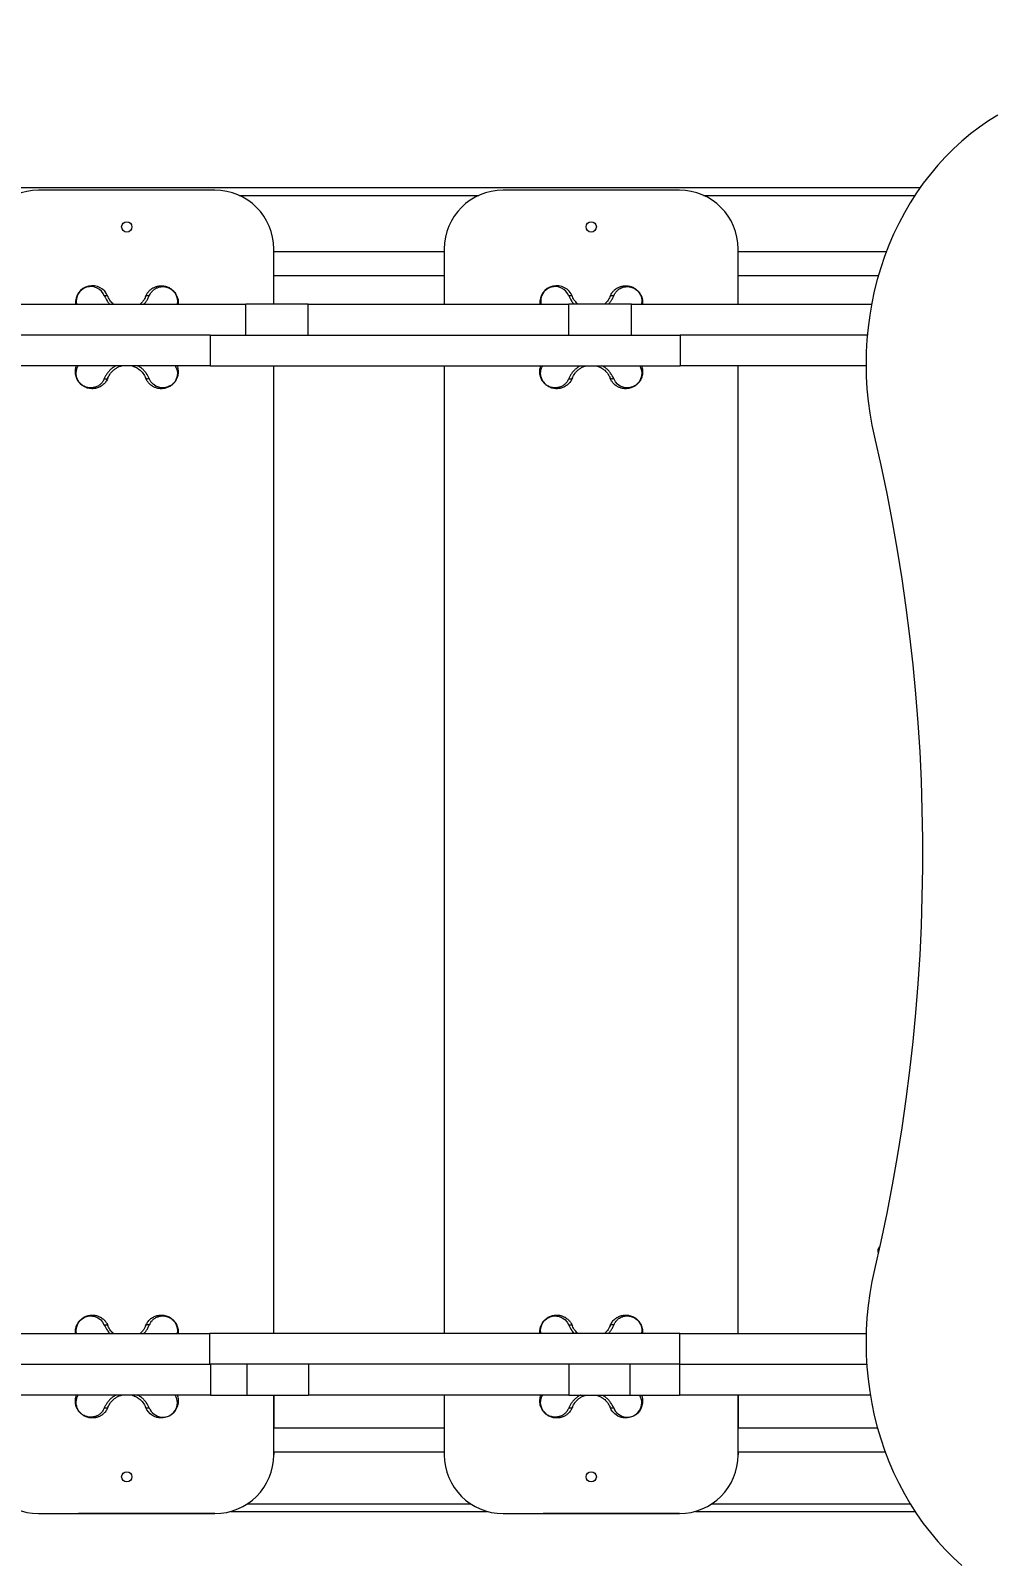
# Model space of a CAD drawing. Header units: millimetres. Extents: x -5136 to 7768, y -7241 to 6389.
# Drawn here: x 1757 to 2413, y 130 to 1172 of the extents above; entities that cross this region are included whole.
import ezdxf

# ---------------------------------------------------------------- set-up
doc = ezdxf.new("R2010")
doc.units = ezdxf.units.MM
for name, color, linetype in [('DiKom', 7, 'Continuous'), ('DIKOM_ОБЪЕКТ', 7, 'Continuous'), ('DIKOM_РАЗМЕР_ЗОНА', 7, 'Continuous'), ('DIKOM_РАЗМЕР_ОБЪЕКТА', 7, 'Continuous')]:
    doc.layers.add(name, color=color, linetype=linetype)
doc.styles.add('style1', font='arial.ttf', dxfattribs={"width": 0.8})
doc.dimstyles.new('1-50', dxfattribs={"dimtxt": 300, "dimasz": 200, "dimexe": 100, "dimexo": 0, "dimgap": 100, "dimtad": 1, "dimtxsty": 'style1', "dimcen": 200, "dimclrd": 7, "dimclre": 7, "dimclrt": 7, "dimadec": 1, "dimazin": 2, "dimtfac": 1, "dimtmove": 0, "dimatfit": 2, "dimfxl": 0, "dimlwd": 25, "dimlwe": 18, "dimarcsym": 0})

# ---------------------------------------------------------------- blocks, each defined once
blk = doc.blocks.new('*D10')
at = {"layer": 'Defpoints', "color": 0, "transparency": 16777216}
for p in [(-81.5, 4889.5), (2866.8, -3136.1), (6000.7, -3136.1)]:
    blk.add_point(p, dxfattribs=at)
at = {"layer": 'DiKom', "color": 7, "lineweight": 18, "transparency": 16777216}
for p, q in [((-81.5, 4889.5), (6100.7, 4889.5)), ((2866.8, -3136.1), (6100.7, -3136.1))]:
    blk.add_line(p, q, dxfattribs=at)
at = {"layer": 'DiKom', "color": 7, "lineweight": 25, "transparency": 16777216}
blk.add_line((6000.7, 4689.5), (6000.7, -2936.1), dxfattribs=at)
at = {"layer": 'DiKom', "color": 7, "transparency": 16777216}
for points in [[(5967.4, 4689.5), (6034.1, 4689.5), (6000.7, 4889.5)], [(5967.4, -2936.1), (6034.1, -2936.1), (6000.7, -3136.1)]]:
    blk.add_solid(points, dxfattribs=at)
at = {"layer": 'DiKom', "color": 7, "transparency": 16777216, "insert": (5747.6, 1729.6), "char_height": 300, "attachment_point": 5, "rotation": 90, "style": 'style1'}
blk.add_mtext('8000', dxfattribs=at)
blk = doc.blocks.new('*D11')
at = {"layer": 'Defpoints', "color": 0, "transparency": 16777216}
for p in [(-3635.9, 3225.1), (4714.3, -2234.9), (4714.3, -5855.6)]:
    blk.add_point(p, dxfattribs=at)
at = {"layer": 'DIKOM_РАЗМЕР_ОБЪЕКТА', "color": 7, "lineweight": 18, "transparency": 16777216}
for p, q in [((-3635.9, 3225.1), (-3635.9, -5955.6)), ((4714.3, -2234.9), (4714.3, -5955.6))]:
    blk.add_line(p, q, dxfattribs=at)
at = {"layer": 'DIKOM_РАЗМЕР_ОБЪЕКТА', "color": 7, "lineweight": 25, "transparency": 16777216}
blk.add_line((-3435.9, -5855.6), (4514.3, -5855.6), dxfattribs=at)
at = {"layer": 'DIKOM_РАЗМЕР_ОБЪЕКТА', "color": 7, "transparency": 16777216}
for points in [[(-3435.9, -5822.2), (-3435.9, -5888.9), (-3635.9, -5855.6)], [(4514.3, -5822.2), (4514.3, -5888.9), (4714.3, -5855.6)]]:
    blk.add_solid(points, dxfattribs=at)
at = {"layer": 'DIKOM_РАЗМЕР_ОБЪЕКТА', "color": 7, "transparency": 16777216, "insert": (351, -5602.3), "char_height": 300, "attachment_point": 5, "style": 'style1'}
blk.add_mtext('8350', dxfattribs=at)
blk = doc.blocks.new('*D12')
at = {"layer": 'Defpoints', "color": 0, "transparency": 16777216}
for p in [(-65.5, 6388.8), (-123.5, -5013.5), (7668.1, -5013.5)]:
    blk.add_point(p, dxfattribs=at)
at = {"layer": 'DIKOM_РАЗМЕР_ЗОНА', "color": 7, "lineweight": 18, "transparency": 16777216}
for p, q in [((-65.5, 6388.8), (7768.1, 6388.8)), ((-123.5, -5013.5), (7768.1, -5013.5))]:
    blk.add_line(p, q, dxfattribs=at)
at = {"layer": 'DIKOM_РАЗМЕР_ЗОНА', "color": 7, "lineweight": 25, "transparency": 16777216}
blk.add_line((7668.1, 6188.8), (7668.1, -4813.5), dxfattribs=at)
at = {"layer": 'DIKOM_РАЗМЕР_ЗОНА', "color": 7, "transparency": 16777216}
for points in [[(7634.7, 6188.8), (7701.4, 6188.8), (7668.1, 6388.8)], [(7634.7, -4813.5), (7701.4, -4813.5), (7668.1, -5013.5)]]:
    blk.add_solid(points, dxfattribs=at)
at = {"layer": 'DIKOM_РАЗМЕР_ЗОНА', "color": 7, "transparency": 16777216, "insert": (7414.9, 1332.3), "char_height": 300, "attachment_point": 5, "rotation": 90, "style": 'style1'}
blk.add_mtext('11400', dxfattribs=at)
blk = doc.blocks.new('*D13')
at = {"layer": 'Defpoints', "color": 0, "transparency": 16777216}
for p in [(-5135.9, 3339.1), (6199.1, -1534.9), (6199.1, -7141)]:
    blk.add_point(p, dxfattribs=at)
at = {"layer": 'DIKOM_РАЗМЕР_ОБЪЕКТА', "color": 7, "lineweight": 18, "transparency": 16777216}
for p, q in [((-5135.9, 3339.1), (-5135.9, -7241)), ((6199.1, -1534.9), (6199.1, -7241))]:
    blk.add_line(p, q, dxfattribs=at)
at = {"layer": 'DIKOM_РАЗМЕР_ОБЪЕКТА', "color": 7, "lineweight": 25, "transparency": 16777216}
blk.add_line((-4935.9, -7141), (5999.1, -7141), dxfattribs=at)
at = {"layer": 'DIKOM_РАЗМЕР_ОБЪЕКТА', "color": 7, "transparency": 16777216}
for points in [[(-4935.9, -7107.7), (-4935.9, -7174.3), (-5135.9, -7141)], [(5999.1, -7107.7), (5999.1, -7174.3), (6199.1, -7141)]]:
    blk.add_solid(points, dxfattribs=at)
at = {"layer": 'DIKOM_РАЗМЕР_ОБЪЕКТА', "color": 7, "transparency": 16777216, "insert": (1341, -6887.7), "char_height": 300, "attachment_point": 5, "style": 'style1'}
blk.add_mtext('11350', dxfattribs=at)

msp = doc.modelspace()

# ---------------------------------------------------------------- linework, layer by layer
at = {"layer": 'DIKOM_ОБЪЕКТ', "color": 7, "linetype": 'Continuous', "lineweight": 15}
for p, q in [((2362.011, 1065.1), (1033.336, 1065.1)), ((1882.314, 1063.6), (1762.314, 1063.6)), ((2198.314, 1063.6), (2078.314, 1063.6)), ((1898.677, 1060.1), (2061.951, 1060.1)), ((2214.677, 1060.1), (2358.619, 1060.1)), ((1922.314, 986.1), (1922.314, 1023.6)), ((2038.314, 1021.602), (1922.314, 1021.602)), ((2038.314, 1023.6), (2038.314, 986.1)), ((2238.314, 986.1), (2238.314, 1023.6)), ((2339.081, 1021.602), (2238.314, 1021.602)), ((1922.314, 1005.602), (2038.314, 1005.602)), ((2238.314, 1005.602), (2333.751, 1005.602)), ((1743.568, 986.1), (1903.312, 986.1)), ((1857.314, 987.1), (1857.165, 986.1)), ((1903.312, 965.1), (1903.312, 986.1)), ((1945.771, 986.1), (1903.312, 986.1)), ((1945.771, 965.1), (1945.771, 986.1)), ((1945.771, 986.1), (2123.132, 986.1)), ((2123.132, 965.1), (2123.132, 986.1)), ((2165.761, 986.1), (2123.132, 986.1)), ((2165.761, 965.1), (2165.761, 986.1)), ((2165.761, 986.1), (2329.097, 986.1)), ((2173.314, 987.1), (2173.165, 986.1)), ((1878.954, 965.1), (1743.17, 965.1)), ((1878.954, 965.1), (1878.954, 944.1)), ((1878.954, 965.1), (2198.732, 965.1)), ((2198.732, 965.1), (2198.732, 944.1)), ((2326.169, 965.1), (2198.732, 965.1)), ((1878.954, 944.1), (1743.17, 944.1)), ((1878.954, 944.1), (2198.732, 944.1)), ((1922.314, 286.1), (1922.314, 944.1)), ((2038.314, 944.1), (2038.314, 286.1)), ((2325.291, 944.1), (2198.732, 944.1)), ((2238.314, 286.1), (2238.314, 944.1)), ((1743.17, 286.1), (1878.886, 286.1)), ((1787.464, 286.1), (1787.316, 287.1)), ((1878.886, 265.1), (1878.886, 286.1)), ((2198.665, 286.1), (1878.886, 286.1)), ((2103.464, 286.1), (2103.316, 287.1)), ((2198.665, 265.1), (2198.665, 286.1)), ((2198.665, 286.1), (2325.378, 286.1)), ((1743.17, 265.1), (1878.886, 265.1)), ((2198.665, 265.1), (1878.886, 265.1)), ((1879.353, 265.1), (1879.353, 244.1)), ((1904.045, 265.1), (1904.045, 244.1)), ((1945.85, 265.1), (1945.85, 244.1)), ((2122.98, 265.1), (2122.98, 244.1)), ((2164.705, 265.1), (2164.705, 244.1)), ((2198.334, 265.1), (2198.334, 244.1)), ((2198.665, 265.1), (2325.78, 265.1)), ((1879.353, 244.1), (1743.568, 244.1)), ((1879.353, 244.1), (1904.045, 244.1)), ((1904.045, 244.1), (1945.85, 244.1)), ((1922.314, 203.6), (1922.314, 244.1)), ((1922.316, 244.1), (1922.315, 221.597)), ((2122.98, 244.1), (1945.85, 244.1)), ((2038.314, 244.1), (2038.314, 203.6)), ((2122.98, 244.1), (2164.705, 244.1)), ((2164.705, 244.1), (2198.334, 244.1)), ((2328.216, 244.1), (2198.334, 244.1)), ((2238.314, 203.6), (2238.314, 244.1)), ((2238.316, 244.1), (2238.315, 221.597)), ((1922.314, 221.597), (1922.315, 221.597)), ((2038.314, 221.602), (1922.315, 221.602)), ((2238.314, 221.597), (2238.315, 221.597)), ((2333.193, 221.602), (2238.315, 221.602)), ((1922.314, 205.602), (2038.314, 205.602)), ((1922.314, 205.597), (1922.315, 205.597)), ((1922.315, 205.602), (1922.315, 205.597)), ((1922.315, 205.597), (1922.315, 203.597)), ((2238.314, 205.602), (2338.349, 205.602)), ((2238.314, 205.597), (2238.315, 205.597)), ((2238.315, 205.602), (2238.315, 205.597)), ((2238.315, 205.597), (2238.315, 203.597)), ((2056.456, 170.1), (1904.176, 170.1)), ((2355.477, 170.1), (2220.176, 170.1)), ((1762.314, 163.6), (1882.314, 163.6)), ((1882.314, 163.598), (1789.557, 163.6)), ((1893.174, 165.1), (2067.463, 165.1)), ((2078.314, 163.6), (2198.314, 163.6)), ((2198.314, 163.598), (2105.557, 163.6)), ((2209.174, 165.1), (2358.646, 165.1))]:
    msp.add_line(p, q, dxfattribs=at)
at = {"layer": 'DIKOM_ОБЪЕКТ', "color": 7, "linetype": 'Continuous', "lineweight": 15, "flags": 128}
for points in [[(2415.046, 1114.693), (2408.671, 1110.731), (2402.453, 1106.448), (2396.405, 1101.854), (2390.537, 1096.957), (2384.861, 1091.767), (2379.389, 1086.293), (2374.13, 1080.547), (2369.095, 1074.539), (2364.295, 1068.281), (2359.737, 1061.786), (2355.431, 1055.065), (2351.385, 1048.132), (2347.607, 1041), (2344.105, 1033.684), (2340.885, 1026.196), (2337.953, 1018.552), (2335.315, 1010.767), (2332.977, 1002.855), (2330.942, 994.832), (2329.214, 986.713), (2327.798, 978.515), (2326.695, 970.252), (2325.908, 961.942), (2325.439, 953.6), (2325.287, 945.241), (2325.455, 936.884), (2325.94, 928.542), (2326.743, 920.234), (2327.862, 911.974), (2329.294, 903.779), (2331.037, 895.665)], [(1807.02, 991.748), (1807.405, 991.893), (1807.801, 991.983), (1808.191, 992.013), (1808.558, 991.983), (1808.887, 991.893), (1809.163, 991.747), (1809.375, 991.552), (1809.513, 991.316)], [(1835.114, 991.316), (1835.253, 991.552), (1835.465, 991.747), (1835.741, 991.893), (1836.069, 991.983), (1836.436, 992.013), (1836.826, 991.983), (1837.222, 991.893), (1837.608, 991.748)], [(2123.02, 991.748), (2123.405, 991.893), (2123.801, 991.983), (2124.191, 992.013), (2124.558, 991.983), (2124.887, 991.893), (2125.163, 991.747), (2125.375, 991.552), (2125.513, 991.316)], [(2151.114, 991.316), (2151.253, 991.552), (2151.465, 991.747), (2151.741, 991.893), (2152.069, 991.983), (2152.436, 992.013), (2152.826, 991.983), (2153.222, 991.893), (2153.608, 991.748)], [(1855.335, 944.1), (1855.553, 943.786), (1856.373, 941.752), (1856.727, 939.566), (1856.557, 937.198), (1855.696, 934.66), (1854.903, 933.34), (1853.829, 932.07), (1852.639, 931.057), (1851.238, 930.21), (1850.45, 929.861), (1849.603, 929.572), (1848.695, 929.353), (1847.151, 929.181), (1845.603, 929.251), (1844.134, 929.549), (1842.115, 930.368), (1840.296, 931.633), (1838.763, 933.327), (1837.608, 935.453), (1837.608, 935.453)], [(2171.335, 944.1), (2171.553, 943.786), (2172.373, 941.752), (2172.727, 939.566), (2172.557, 937.198), (2171.696, 934.66), (2170.903, 933.34), (2169.829, 932.07), (2168.639, 931.057), (2167.238, 930.21), (2166.45, 929.861), (2165.603, 929.572), (2164.695, 929.353), (2163.151, 929.181), (2161.603, 929.251), (2160.134, 929.549), (2158.115, 930.368), (2156.296, 931.633), (2154.763, 933.327), (2153.608, 935.453), (2153.608, 935.453)], [(1807.02, 935.453), (1807.405, 935.308), (1807.801, 935.218), (1808.191, 935.188), (1808.558, 935.218), (1808.887, 935.308), (1809.163, 935.454), (1809.375, 935.649), (1809.513, 935.885)], [(1837.608, 935.453), (1837.222, 935.308), (1836.826, 935.218), (1836.436, 935.188), (1836.069, 935.218), (1835.741, 935.308), (1835.465, 935.454), (1835.253, 935.649), (1835.114, 935.885)], [(2123.02, 935.453), (2123.405, 935.308), (2123.801, 935.218), (2124.191, 935.188), (2124.558, 935.218), (2124.887, 935.308), (2125.163, 935.454), (2125.375, 935.649), (2125.513, 935.885)], [(2153.608, 935.453), (2153.222, 935.308), (2152.826, 935.218), (2152.436, 935.188), (2152.069, 935.218), (2151.741, 935.308), (2151.465, 935.454), (2151.253, 935.649), (2151.114, 935.885)], [(2331.037, 895.665), (2335.367, 876.558), (2339.395, 857.363), (2343.118, 838.086), (2346.535, 818.733), (2349.645, 799.312), (2352.447, 779.828), (2354.941, 760.289), (2357.124, 740.699), (2358.997, 721.068), (2360.558, 701.399), (2361.808, 681.702), (2362.746, 661.981), (2363.371, 642.243), (2363.684, 622.496), (2363.684, 602.745), (2363.371, 582.998), (2362.746, 563.261), (2361.808, 543.54), (2360.558, 523.842), (2358.997, 504.174), (2357.124, 484.542), (2354.941, 464.953), (2352.447, 445.413), (2349.645, 425.929), (2346.535, 406.508), (2343.118, 387.155), (2339.395, 367.878), (2335.367, 348.683), (2331.037, 329.576)], [(2331.037, 329.576), (2329.294, 321.462), (2327.862, 313.267), (2326.743, 305.007), (2325.94, 296.699), (2325.455, 288.358), (2325.287, 280), (2325.439, 271.642), (2325.908, 263.299), (2326.695, 254.989), (2327.798, 246.726), (2329.214, 238.528), (2330.942, 230.409), (2332.977, 222.386), (2335.315, 214.474), (2337.953, 206.689), (2340.885, 199.045), (2344.105, 191.558), (2347.607, 184.241), (2351.385, 177.109), (2355.431, 170.176), (2359.737, 163.455), (2364.295, 156.96), (2369.095, 150.702), (2374.13, 144.694), (2379.389, 138.948), (2384.861, 133.474), (2390.537, 128.284)], [(1788.151, 286.1), (1787.903, 287.635), (1788.072, 290.002), (1788.934, 292.541), (1789.727, 293.861), (1790.801, 295.13), (1791.991, 296.143), (1793.392, 296.991), (1794.18, 297.34), (1795.027, 297.629), (1795.935, 297.848), (1797.479, 298.02), (1799.027, 297.949), (1800.496, 297.652), (1802.515, 296.833), (1804.334, 295.568), (1805.867, 293.873), (1807.022, 291.748), (1807.022, 291.748)], [(1807.022, 291.748), (1807.407, 291.893), (1807.804, 291.983), (1808.193, 292.013), (1808.56, 291.983), (1808.889, 291.893), (1809.165, 291.747), (1809.377, 291.552), (1809.516, 291.316)], [(1837.61, 291.748), (1837.225, 291.893), (1836.828, 291.983), (1836.439, 292.013), (1836.072, 291.983), (1835.743, 291.893), (1835.467, 291.747), (1835.255, 291.552), (1835.116, 291.316)], [(2104.151, 286.1), (2103.903, 287.635), (2104.072, 290.002), (2104.934, 292.541), (2105.727, 293.861), (2106.801, 295.13), (2107.991, 296.143), (2109.392, 296.991), (2110.18, 297.34), (2111.027, 297.629), (2111.935, 297.848), (2113.479, 298.02), (2115.027, 297.949), (2116.496, 297.652), (2118.515, 296.833), (2120.334, 295.568), (2121.867, 293.873), (2123.022, 291.748), (2123.022, 291.748)], [(2123.022, 291.748), (2123.407, 291.893), (2123.804, 291.983), (2124.193, 292.013), (2124.56, 291.983), (2124.889, 291.893), (2125.165, 291.747), (2125.377, 291.552), (2125.516, 291.316)], [(2153.61, 291.748), (2153.225, 291.893), (2152.828, 291.983), (2152.439, 292.013), (2152.072, 291.983), (2151.743, 291.893), (2151.467, 291.747), (2151.255, 291.552), (2151.116, 291.316)], [(1856.588, 244.1), (1856.93, 243.056), (1857.21, 241.659), (1857.31, 240.466), (1857.263, 238.994), (1857.059, 237.685), (1856.615, 236.147), (1856.014, 234.785), (1855.114, 233.333), (1853.947, 231.968), (1852.583, 230.802), (1851.882, 230.331), (1851.132, 229.903), (1849.767, 229.3), (1848.226, 228.856), (1847.11, 228.673), (1846.028, 228.602), (1845.004, 228.629), (1843.988, 228.747), (1842.842, 228.992), (1841.612, 229.396), (1840.442, 229.933), (1839.232, 230.672), (1838.284, 231.41), (1836.996, 232.721), (1835.938, 234.211), (1835.116, 235.885), (1835.116, 235.885)], [(2172.588, 244.1), (2172.93, 243.056), (2173.21, 241.659), (2173.31, 240.466), (2173.263, 238.994), (2173.059, 237.685), (2172.615, 236.147), (2172.014, 234.785), (2171.114, 233.333), (2169.947, 231.968), (2168.583, 230.802), (2167.882, 230.331), (2167.132, 229.903), (2165.767, 229.3), (2164.226, 228.856), (2163.11, 228.673), (2162.028, 228.602), (2161.004, 228.629), (2159.988, 228.747), (2158.842, 228.992), (2157.612, 229.396), (2156.442, 229.933), (2155.232, 230.672), (2154.284, 231.41), (2152.996, 232.721), (2151.938, 234.211), (2151.116, 235.885), (2151.116, 235.885)], [(1809.516, 235.885), (1809.377, 235.649), (1809.165, 235.454), (1808.889, 235.308), (1808.56, 235.218), (1808.193, 235.188), (1807.804, 235.218), (1807.407, 235.308), (1807.022, 235.453)], [(1837.61, 235.453), (1837.225, 235.308), (1836.828, 235.218), (1836.439, 235.188), (1836.072, 235.218), (1835.743, 235.308), (1835.467, 235.454), (1835.255, 235.649), (1835.116, 235.885)], [(2125.516, 235.885), (2125.377, 235.649), (2125.165, 235.454), (2124.889, 235.308), (2124.56, 235.218), (2124.193, 235.188), (2123.804, 235.218), (2123.407, 235.308), (2123.022, 235.453)], [(2153.61, 235.453), (2153.225, 235.308), (2152.828, 235.218), (2152.439, 235.188), (2152.072, 235.218), (2151.743, 235.308), (2151.467, 235.454), (2151.255, 235.649), (2151.116, 235.885)]]:
    msp.add_lwpolyline(points, dxfattribs=at)
at = {"layer": 'DIKOM_ОБЪЕКТ', "color": 7, "linetype": 'Continuous', "lineweight": 15}
for centre in [(1822.314, 1038.6), (2138.314, 1038.6), (1822.314, 188.6), (2138.314, 188.6)]:
    msp.add_circle(centre, 3.5, dxfattribs=at)
for centre, radius, start, end in [((1762.314, 1023.6), 40, 90, 180), ((1882.314, 1023.6), 40, 0, 90), ((2078.314, 1023.6), 40, 90, 180), ((2198.314, 1023.6), 40, 0, 90), ((1798.819, 987.113), 11.491, 21.45283, 185.055633), ((1797.814, 988.155), 9.881, 21.322325, 191.997857), ((2114.819, 987.113), 11.491, 21.45283, 185.055633), ((2113.814, 988.155), 9.881, 21.322325, 191.997857), ((2337.314, 342.1), 4, 133.554791, 201.26051), ((1846.823, 239.061), 9.894, 201.388041, 30.617256), ((2162.823, 239.061), 9.894, 201.388041, 30.617256), ((1762.314, 203.6), 40, 180, 270), ((1882.314, 203.6), 40, 270, 0), ((1882.315, 203.598), 40, 269.998597, 359.998597), ((2078.314, 203.6), 40, 180, 270), ((2198.314, 203.6), 40, 270, 0)]:
    msp.add_arc(centre, radius, start, end, dxfattribs=at)
for points, knots in [([(1807.02, 991.748), (1807.637, 990.488), (1808.569, 988.584), (1810.041, 986.722), (1810.708, 986.143), (1810.756, 986.1)], [0, 0, 0, 0, 0.64439566, 0.97386549, 1, 1, 1, 1]), ([(1813.28, 986.1), (1812.577, 986.749), (1810.837, 988.355), (1810.008, 990.21), (1809.513, 991.316)], [0, 0, 0, 0, 0.40403308, 1, 1, 1, 1]), ([(1835.114, 991.316), (1834.595, 990.213), (1833.917, 988.77), (1832.522, 987.119), (1831.906, 986.463), (1831.524, 986.145), (1831.47, 986.1)], [0, 0, 0, 0, 0.60435172, 0.79091363, 0.97048532, 1, 1, 1, 1]), ([(1833.872, 986.1), (1833.914, 986.137), (1834.57, 986.703), (1835.528, 987.955), (1836.769, 989.808), (1837.325, 991.094), (1837.608, 991.748)], [0, 0, 0, 0, 0.02243995, 0.34805165, 0.66863663, 1, 1, 1, 1]), ([(1835.114, 991.316), (1835.276, 991.691), (1835.61, 992.467), (1836.268, 993.554), (1836.95, 994.454), (1837.623, 995.187), (1838.257, 995.784), (1838.984, 996.37), (1839.723, 996.868), (1840.524, 997.325), (1841.371, 997.724), (1842.244, 998.044), (1843.203, 998.315), (1844.231, 998.512), (1845.429, 998.614), (1846.659, 998.592), (1847.927, 998.431), (1849.228, 998.11), (1850.439, 997.655), (1851.533, 997.099), (1852.844, 996.261), (1854.078, 995.171), (1855.104, 993.914), (1855.742, 992.942), (1856.268, 991.935), (1856.804, 990.609), (1857.229, 988.966), (1857.286, 987.721), (1857.314, 987.1)], [0, 0, 0, 0, 0.03905343, 0.08067361, 0.12489372, 0.15236691, 0.18231816, 0.21475109, 0.24966853, 0.27592037, 0.31222192, 0.34876901, 0.37442288, 0.41752567, 0.4584547, 0.49857658, 0.54174619, 0.58353804, 0.62403757, 0.65659472, 0.68672298, 0.74934676, 0.77995787, 0.81223408, 0.84226717, 0.87505098, 0.93775896, 1, 1, 1, 1]), ([(1837.608, 991.748), (1837.966, 992.488), (1838.681, 993.971), (1840.269, 995.647), (1842.095, 996.916), (1844.13, 997.734), (1846.33, 998.099), (1848.322, 997.977), (1849.985, 997.541), (1851.088, 997.086), (1851.964, 996.604), (1852.845, 996.02), (1853.901, 995.124), (1854.965, 993.851), (1855.746, 992.519), (1856.271, 991.223), (1856.689, 989.566), (1856.834, 987.827), (1856.581, 986.602), (1856.477, 986.1)], [0, 0, 0, 0, 0.08540649, 0.17099373, 0.25621784, 0.34168167, 0.42649906, 0.51213829, 0.55800806, 0.59780526, 0.6214993, 0.64343728, 0.6838019, 0.7267261, 0.76968631, 0.81254897, 0.85553122, 0.9408185, 1, 1, 1, 1]), ([(2123.02, 991.748), (2123.637, 990.488), (2124.569, 988.584), (2126.041, 986.722), (2126.708, 986.143), (2126.756, 986.1)], [0, 0, 0, 0, 0.644395663, 0.973865492, 1, 1, 1, 1]), ([(2129.28, 986.1), (2128.577, 986.749), (2126.837, 988.355), (2126.008, 990.21), (2125.513, 991.316)], [0, 0, 0, 0, 0.40403308, 1, 1, 1, 1]), ([(2151.114, 991.316), (2150.595, 990.213), (2149.917, 988.77), (2148.522, 987.119), (2147.906, 986.463), (2147.524, 986.145), (2147.47, 986.1)], [0, 0, 0, 0, 0.60435172, 0.79091363, 0.97048532, 1, 1, 1, 1]), ([(2149.872, 986.1), (2149.914, 986.137), (2150.57, 986.703), (2151.528, 987.955), (2152.769, 989.808), (2153.325, 991.094), (2153.608, 991.748)], [0, 0, 0, 0, 0.02243995, 0.34805165, 0.66863663, 1, 1, 1, 1]), ([(2151.114, 991.316), (2151.276, 991.691), (2151.61, 992.467), (2152.268, 993.554), (2152.95, 994.454), (2153.623, 995.187), (2154.257, 995.784), (2154.984, 996.37), (2155.723, 996.868), (2156.524, 997.325), (2157.371, 997.724), (2158.244, 998.044), (2159.203, 998.315), (2160.231, 998.512), (2161.429, 998.614), (2162.659, 998.592), (2163.927, 998.431), (2165.228, 998.11), (2166.439, 997.655), (2167.533, 997.099), (2168.844, 996.261), (2170.078, 995.171), (2171.104, 993.914), (2171.742, 992.942), (2172.268, 991.935), (2172.804, 990.609), (2173.229, 988.966), (2173.286, 987.721), (2173.314, 987.1)], [0, 0, 0, 0, 0.03905343, 0.08067361, 0.12489372, 0.15236691, 0.18231816, 0.21475109, 0.24966853, 0.27592037, 0.31222192, 0.34876901, 0.37442288, 0.41752567, 0.4584547, 0.49857658, 0.54174619, 0.58353804, 0.62403757, 0.65659472, 0.68672298, 0.74934676, 0.77995787, 0.81223408, 0.84226717, 0.87505098, 0.93775896, 1, 1, 1, 1]), ([(2153.608, 991.748), (2153.966, 992.488), (2154.681, 993.971), (2156.269, 995.647), (2158.095, 996.916), (2160.13, 997.734), (2162.33, 998.099), (2164.322, 997.977), (2165.985, 997.541), (2167.088, 997.086), (2167.964, 996.604), (2168.845, 996.02), (2169.901, 995.124), (2170.965, 993.851), (2171.746, 992.519), (2172.271, 991.223), (2172.689, 989.566), (2172.834, 987.827), (2172.581, 986.602), (2172.477, 986.1)], [0, 0, 0, 0, 0.08540649, 0.17099373, 0.25621784, 0.34168167, 0.42649906, 0.51213829, 0.55800806, 0.59780526, 0.6214993, 0.64343728, 0.6838019, 0.7267261, 0.76968631, 0.81254897, 0.85553122, 0.9408185, 1, 1, 1, 1]), ([(1809.513, 935.885), (1809.328, 935.459), (1808.944, 934.578), (1808.202, 933.416), (1807.336, 932.338), (1806.404, 931.428), (1805.348, 930.607), (1804.231, 929.926), (1803.014, 929.369), (1801.741, 928.952), (1800.461, 928.694), (1799.106, 928.579), (1797.779, 928.619), (1796.339, 928.839), (1794.929, 929.239), (1793.464, 929.879), (1792.032, 930.757), (1790.647, 931.934), (1789.67, 933.083), (1789.025, 934.045), (1788.489, 934.988), (1787.952, 936.219), (1787.57, 937.563), (1787.369, 938.806), (1787.3, 939.88), (1787.328, 940.922), (1787.454, 941.986), (1787.673, 943.057), (1787.923, 943.761), (1788.043, 944.1)], [0, 0, 0, 0, 0.03889714, 0.08045626, 0.11899854, 0.16107975, 0.19767922, 0.24128809, 0.28166327, 0.32172147, 0.36537959, 0.40147346, 0.44471253, 0.48222546, 0.52525864, 0.56288684, 0.60335056, 0.64386336, 0.68434179, 0.70405753, 0.72485338, 0.76255401, 0.80568475, 0.83757583, 0.86916586, 0.89970217, 0.93069339, 0.96663417, 1, 1, 1, 1]), ([(1807.02, 935.453), (1806.662, 934.713), (1805.946, 933.23), (1804.358, 931.554), (1802.533, 930.285), (1800.498, 929.467), (1798.298, 929.102), (1796.306, 929.224), (1794.643, 929.659), (1793.54, 930.115), (1792.664, 930.597), (1791.782, 931.181), (1790.727, 932.077), (1789.663, 933.35), (1788.881, 934.682), (1788.357, 935.978), (1787.935, 937.636), (1787.809, 939.608), (1788.21, 941.789), (1788.72, 943.303), (1789.22, 944.001), (1789.291, 944.1)], [0, 0, 0, 0, 0.07588544, 0.15193149, 0.22765489, 0.30359128, 0.3789533, 0.45504554, 0.49580178, 0.53116242, 0.55221506, 0.57170742, 0.60757222, 0.64571127, 0.68388231, 0.72196668, 0.7601573, 0.83593683, 0.91198262, 0.98744025, 1, 1, 1, 1]), ([(1814.962, 944.1), (1814.84, 944.049), (1813.908, 943.655), (1812.422, 942.603), (1810.571, 941.024), (1809.08, 939.257), (1807.864, 937.39), (1807.304, 936.106), (1807.02, 935.453)], [0, 0, 0, 0, 0.02935182, 0.22318246, 0.41740339, 0.61145824, 0.80251732, 1, 1, 1, 1]), ([(1809.513, 935.885), (1810.035, 936.986), (1810.717, 938.428), (1812.099, 940.085), (1812.968, 940.963), (1814.139, 941.955), (1815.698, 942.955), (1817.368, 943.759), (1818.467, 944.016), (1818.829, 944.1)], [0, 0, 0, 0, 0.32628584, 0.42700948, 0.52395915, 0.61738902, 0.77590096, 0.92624324, 1, 1, 1, 1]), ([(1825.967, 944.1), (1826.294, 944.005), (1827.095, 943.771), (1828.301, 943.255), (1829.577, 942.558), (1831.431, 941.265), (1833.608, 939.042), (1834.593, 936.977), (1835.114, 935.885)], [0, 0, 0, 0, 0.06906372, 0.16942785, 0.27316448, 0.38086714, 0.67250187, 1, 1, 1, 1]), ([(1837.608, 935.453), (1837.006, 936.721), (1836.095, 938.638), (1834.087, 940.987), (1832.257, 942.566), (1830.764, 943.627), (1829.807, 944.036), (1829.655, 944.1)], [0, 0, 0, 0, 0.3836397, 0.57978892, 0.7701568, 0.96356127, 1, 1, 1, 1]), ([(1857.314, 940.1), (1857.3, 939.672), (1857.274, 938.828), (1857.05, 937.543), (1856.707, 936.345), (1856.263, 935.257), (1855.572, 933.934), (1854.629, 932.635), (1853.458, 931.479), (1852.516, 930.731), (1851.524, 930.096), (1850.429, 929.541), (1849.219, 929.088), (1847.921, 928.769), (1846.763, 928.622), (1845.718, 928.589), (1844.829, 928.631), (1843.92, 928.746), (1843.092, 928.916), (1842.222, 929.164), (1841.352, 929.485), (1840.517, 929.88), (1839.631, 930.386), (1838.743, 931.002), (1837.834, 931.792), (1836.871, 932.82), (1835.905, 934.13), (1835.369, 935.319), (1835.114, 935.885)], [0, 0, 0, 0, 0.04316533, 0.08495627, 0.12549744, 0.15805184, 0.18789597, 0.25062395, 0.28173681, 0.31356043, 0.34377016, 0.37642982, 0.41686086, 0.45855636, 0.50159023, 0.53107995, 0.56376615, 0.59289204, 0.62637412, 0.65248211, 0.68843358, 0.7245854, 0.75027628, 0.79629421, 0.83789219, 0.87507761, 0.94044765, 1, 1, 1, 1]), ([(1856.586, 944.1), (1856.614, 944.034), (1856.686, 943.865), (1856.751, 943.656), (1856.801, 943.498), (1857.139, 942.39), (1857.227, 941.235), (1857.314, 940.1)], [0, 0, 0, 0, 0.05411985, 0.13692909, 0.16255441, 0.17765976, 1, 1, 1, 1]), ([(2125.513, 935.885), (2125.328, 935.459), (2124.944, 934.578), (2124.202, 933.416), (2123.336, 932.338), (2122.404, 931.428), (2121.348, 930.607), (2120.231, 929.926), (2119.014, 929.369), (2117.741, 928.952), (2116.461, 928.694), (2115.106, 928.579), (2113.779, 928.619), (2112.339, 928.839), (2110.929, 929.239), (2109.464, 929.879), (2108.032, 930.757), (2106.647, 931.934), (2105.67, 933.083), (2105.025, 934.045), (2104.489, 934.988), (2103.952, 936.219), (2103.57, 937.563), (2103.369, 938.806), (2103.3, 939.88), (2103.328, 940.922), (2103.454, 941.986), (2103.673, 943.057), (2103.923, 943.761), (2104.043, 944.1)], [0, 0, 0, 0, 0.03889714, 0.08045626, 0.11899854, 0.16107975, 0.19767922, 0.24128809, 0.28166327, 0.32172147, 0.36537959, 0.40147346, 0.44471253, 0.48222546, 0.52525864, 0.56288684, 0.60335056, 0.64386336, 0.68434179, 0.70405753, 0.72485338, 0.76255401, 0.80568475, 0.83757583, 0.86916586, 0.89970217, 0.93069339, 0.96663417, 1, 1, 1, 1]), ([(2123.02, 935.453), (2122.662, 934.713), (2121.946, 933.23), (2120.358, 931.554), (2118.533, 930.285), (2116.498, 929.467), (2114.298, 929.102), (2112.306, 929.224), (2110.643, 929.659), (2109.54, 930.115), (2108.664, 930.597), (2107.782, 931.181), (2106.727, 932.077), (2105.663, 933.35), (2104.881, 934.682), (2104.357, 935.978), (2103.935, 937.636), (2103.809, 939.608), (2104.21, 941.789), (2104.72, 943.303), (2105.22, 944.001), (2105.291, 944.1)], [0, 0, 0, 0, 0.07588544, 0.15193149, 0.22765489, 0.30359128, 0.3789533, 0.45504554, 0.49580178, 0.53116242, 0.55221506, 0.57170742, 0.60757222, 0.64571127, 0.68388231, 0.72196668, 0.7601573, 0.83593683, 0.91198262, 0.98744025, 1, 1, 1, 1]), ([(2130.962, 944.1), (2130.84, 944.049), (2129.908, 943.655), (2128.422, 942.603), (2126.571, 941.024), (2125.08, 939.257), (2123.864, 937.39), (2123.304, 936.106), (2123.02, 935.453)], [0, 0, 0, 0, 0.02935182, 0.22318246, 0.41740339, 0.61145824, 0.80251732, 1, 1, 1, 1]), ([(2125.513, 935.885), (2126.035, 936.986), (2126.717, 938.428), (2128.099, 940.085), (2128.968, 940.963), (2130.139, 941.955), (2131.698, 942.955), (2133.368, 943.759), (2134.467, 944.016), (2134.829, 944.1)], [0, 0, 0, 0, 0.326285838, 0.42700948, 0.523959152, 0.617389025, 0.775900958, 0.926243245, 1, 1, 1, 1]), ([(2141.967, 944.1), (2142.294, 944.005), (2143.095, 943.771), (2144.301, 943.255), (2145.577, 942.558), (2147.431, 941.265), (2149.608, 939.042), (2150.593, 936.977), (2151.114, 935.885)], [0, 0, 0, 0, 0.06906372, 0.16942785, 0.27316448, 0.38086714, 0.67250187, 1, 1, 1, 1]), ([(2153.608, 935.453), (2153.006, 936.721), (2152.095, 938.638), (2150.087, 940.987), (2148.257, 942.566), (2146.764, 943.627), (2145.807, 944.036), (2145.655, 944.1)], [0, 0, 0, 0, 0.3836397, 0.57978892, 0.7701568, 0.96356127, 1, 1, 1, 1]), ([(2173.314, 940.1), (2173.3, 939.672), (2173.274, 938.828), (2173.05, 937.543), (2172.707, 936.345), (2172.263, 935.257), (2171.572, 933.934), (2170.629, 932.635), (2169.458, 931.479), (2168.516, 930.731), (2167.524, 930.096), (2166.429, 929.541), (2165.219, 929.088), (2163.921, 928.769), (2162.763, 928.622), (2161.718, 928.589), (2160.829, 928.631), (2159.92, 928.746), (2159.092, 928.916), (2158.222, 929.164), (2157.352, 929.485), (2156.517, 929.88), (2155.631, 930.386), (2154.743, 931.002), (2153.834, 931.792), (2152.871, 932.82), (2151.905, 934.13), (2151.369, 935.319), (2151.114, 935.885)], [0, 0, 0, 0, 0.04316533, 0.08495627, 0.12549744, 0.15805184, 0.18789597, 0.25062395, 0.28173681, 0.31356043, 0.34377016, 0.37642982, 0.41686086, 0.45855636, 0.50159023, 0.53107995, 0.56376615, 0.59289204, 0.62637412, 0.65248211, 0.68843358, 0.7245854, 0.75027628, 0.79629421, 0.83789219, 0.87507761, 0.94044765, 1, 1, 1, 1]), ([(2172.586, 944.1), (2172.614, 944.034), (2172.686, 943.865), (2172.751, 943.656), (2172.801, 943.498), (2173.139, 942.39), (2173.227, 941.235), (2173.314, 940.1)], [0, 0, 0, 0, 0.05411985, 0.13692909, 0.16255441, 0.17765976, 1, 1, 1, 1]), ([(1787.316, 287.1), (1787.33, 287.529), (1787.356, 288.373), (1787.58, 289.658), (1787.923, 290.856), (1788.367, 291.944), (1789.057, 293.267), (1790.001, 294.566), (1791.172, 295.722), (1792.114, 296.47), (1793.106, 297.105), (1794.201, 297.659), (1795.411, 298.112), (1796.709, 298.432), (1797.867, 298.579), (1798.912, 298.612), (1799.801, 298.57), (1800.71, 298.455), (1801.538, 298.284), (1802.408, 298.037), (1803.278, 297.716), (1804.112, 297.321), (1804.999, 296.815), (1805.887, 296.199), (1806.796, 295.409), (1807.759, 294.381), (1808.725, 293.071), (1809.26, 291.882), (1809.516, 291.316)], [0, 0, 0, 0, 0.04316533, 0.08495627, 0.12549744, 0.15805184, 0.18789597, 0.25062395, 0.28173681, 0.31356043, 0.34377016, 0.37642982, 0.41686086, 0.45855636, 0.50159023, 0.53107995, 0.56376615, 0.59289204, 0.62637412, 0.65248211, 0.68843358, 0.7245854, 0.75027628, 0.79629421, 0.83789219, 0.87507761, 0.94044765, 1, 1, 1, 1]), ([(1835.116, 291.316), (1835.302, 291.742), (1835.686, 292.623), (1836.427, 293.785), (1837.294, 294.862), (1838.226, 295.773), (1839.282, 296.594), (1840.399, 297.275), (1841.616, 297.832), (1842.889, 298.249), (1844.169, 298.507), (1845.524, 298.622), (1846.851, 298.582), (1848.291, 298.362), (1849.701, 297.961), (1851.166, 297.322), (1852.598, 296.444), (1853.982, 295.266), (1854.96, 294.117), (1855.605, 293.156), (1856.141, 292.213), (1856.678, 290.982), (1857.059, 289.638), (1857.262, 288.394), (1857.325, 287.322), (1857.321, 286.558), (1857.273, 286.163), (1857.266, 286.1)], [0, 0, 0, 0, 0.04296011, 0.08886025, 0.13142843, 0.1779052, 0.21832763, 0.26649164, 0.31108417, 0.35532662, 0.40354501, 0.44340903, 0.49116461, 0.53259591, 0.58012409, 0.62168272, 0.66637304, 0.71111757, 0.75582414, 0.77759927, 0.80056733, 0.84220595, 0.88984187, 0.92506412, 0.95995385, 0.99367981, 1, 1, 1, 1]), ([(1837.61, 291.748), (1837.968, 292.488), (1838.684, 293.971), (1840.271, 295.647), (1842.097, 296.916), (1844.132, 297.734), (1846.332, 298.099), (1848.324, 297.977), (1849.987, 297.541), (1851.09, 297.086), (1851.966, 296.604), (1852.848, 296.02), (1853.903, 295.124), (1854.967, 293.851), (1855.748, 292.519), (1856.274, 291.223), (1856.691, 289.566), (1856.836, 287.827), (1856.583, 286.602), (1856.479, 286.1)], [0, 0, 0, 0, 0.08540649, 0.17099373, 0.25621784, 0.34168167, 0.42649906, 0.51213829, 0.55800806, 0.59780526, 0.6214993, 0.64343728, 0.6838019, 0.7267261, 0.76968631, 0.81254897, 0.85553122, 0.9408185, 1, 1, 1, 1]), ([(2103.316, 287.1), (2103.33, 287.529), (2103.356, 288.373), (2103.58, 289.658), (2103.923, 290.856), (2104.367, 291.944), (2105.057, 293.267), (2106.001, 294.566), (2107.172, 295.722), (2108.114, 296.47), (2109.106, 297.105), (2110.201, 297.659), (2111.411, 298.112), (2112.709, 298.432), (2113.867, 298.579), (2114.912, 298.612), (2115.801, 298.57), (2116.71, 298.455), (2117.538, 298.284), (2118.408, 298.037), (2119.278, 297.716), (2120.112, 297.321), (2120.999, 296.815), (2121.887, 296.199), (2122.796, 295.409), (2123.759, 294.381), (2124.725, 293.071), (2125.26, 291.882), (2125.516, 291.316)], [0, 0, 0, 0, 0.04316533, 0.08495627, 0.12549744, 0.15805184, 0.18789597, 0.25062395, 0.28173681, 0.31356043, 0.34377016, 0.37642982, 0.41686086, 0.45855636, 0.50159023, 0.53107995, 0.56376615, 0.59289204, 0.62637412, 0.65248211, 0.68843358, 0.7245854, 0.75027628, 0.79629421, 0.83789219, 0.87507761, 0.94044765, 1, 1, 1, 1]), ([(2151.116, 291.316), (2151.302, 291.742), (2151.686, 292.623), (2152.427, 293.785), (2153.294, 294.862), (2154.226, 295.773), (2155.282, 296.594), (2156.399, 297.275), (2157.616, 297.832), (2158.889, 298.249), (2160.169, 298.507), (2161.524, 298.622), (2162.851, 298.582), (2164.291, 298.362), (2165.701, 297.961), (2167.166, 297.322), (2168.598, 296.444), (2169.982, 295.266), (2170.96, 294.117), (2171.605, 293.156), (2172.141, 292.213), (2172.678, 290.982), (2173.059, 289.638), (2173.262, 288.394), (2173.325, 287.322), (2173.321, 286.558), (2173.273, 286.163), (2173.266, 286.1)], [0, 0, 0, 0, 0.04296011, 0.08886025, 0.13142843, 0.1779052, 0.21832763, 0.26649164, 0.31108417, 0.35532662, 0.40354501, 0.44340903, 0.49116461, 0.53259591, 0.58012409, 0.62168272, 0.66637304, 0.71111757, 0.75582414, 0.77759927, 0.80056733, 0.84220595, 0.88984187, 0.92506412, 0.95995385, 0.99367981, 1, 1, 1, 1]), ([(2153.61, 291.748), (2153.968, 292.488), (2154.684, 293.971), (2156.271, 295.647), (2158.097, 296.916), (2160.132, 297.734), (2162.332, 298.099), (2164.324, 297.977), (2165.987, 297.541), (2167.09, 297.086), (2167.966, 296.604), (2168.848, 296.02), (2169.903, 295.124), (2170.967, 293.851), (2171.748, 292.519), (2172.274, 291.223), (2172.691, 289.566), (2172.836, 287.827), (2172.583, 286.602), (2172.479, 286.1)], [0, 0, 0, 0, 0.08540649, 0.17099373, 0.25621784, 0.34168167, 0.42649906, 0.51213829, 0.55800806, 0.59780526, 0.6214993, 0.64343728, 0.6838019, 0.7267261, 0.76968631, 0.81254897, 0.85553122, 0.9408185, 1, 1, 1, 1]), ([(1807.022, 291.748), (1807.639, 290.488), (1808.571, 288.584), (1810.043, 286.722), (1810.71, 286.143), (1810.759, 286.1)], [0, 0, 0, 0, 0.64439566, 0.97386549, 1, 1, 1, 1]), ([(1813.282, 286.1), (1812.579, 286.749), (1810.84, 288.355), (1810.01, 290.21), (1809.516, 291.316)], [0, 0, 0, 0, 0.40403308, 1, 1, 1, 1]), ([(1835.116, 291.316), (1834.598, 290.213), (1833.919, 288.77), (1832.524, 287.119), (1831.908, 286.463), (1831.526, 286.145), (1831.472, 286.1)], [0, 0, 0, 0, 0.60435172, 0.79091363, 0.97048532, 1, 1, 1, 1]), ([(1833.874, 286.1), (1833.917, 286.137), (1834.572, 286.703), (1835.53, 287.955), (1836.771, 289.808), (1837.328, 291.094), (1837.61, 291.748)], [0, 0, 0, 0, 0.02243995, 0.34805165, 0.66863663, 1, 1, 1, 1]), ([(2123.022, 291.748), (2123.639, 290.488), (2124.571, 288.584), (2126.043, 286.722), (2126.71, 286.143), (2126.759, 286.1)], [0, 0, 0, 0, 0.64439566, 0.97386549, 1, 1, 1, 1]), ([(2129.282, 286.1), (2128.579, 286.749), (2126.84, 288.355), (2126.01, 290.21), (2125.516, 291.316)], [0, 0, 0, 0, 0.40403308, 1, 1, 1, 1]), ([(2151.116, 291.316), (2150.598, 290.213), (2149.919, 288.77), (2148.524, 287.119), (2147.908, 286.463), (2147.526, 286.145), (2147.472, 286.1)], [0, 0, 0, 0, 0.60435172, 0.79091363, 0.97048532, 1, 1, 1, 1]), ([(2149.874, 286.1), (2149.917, 286.137), (2150.572, 286.703), (2151.53, 287.955), (2152.771, 289.808), (2153.328, 291.094), (2153.61, 291.748)], [0, 0, 0, 0, 0.02243995, 0.34805165, 0.66863663, 1, 1, 1, 1]), ([(1787.316, 240.1), (1787.412, 241.24), (1787.513, 242.441), (1787.899, 243.735), (1788.013, 243.944), (1788.098, 244.1)], [0, 0, 0, 0, 0.8244212, 0.8682765, 1, 1, 1, 1]), ([(1809.516, 235.885), (1809.354, 235.51), (1809.02, 234.734), (1808.362, 233.647), (1807.68, 232.747), (1807.007, 232.014), (1806.373, 231.417), (1805.646, 230.831), (1804.907, 230.333), (1804.105, 229.876), (1803.259, 229.477), (1802.386, 229.157), (1801.427, 228.886), (1800.399, 228.688), (1799.201, 228.586), (1797.971, 228.609), (1796.703, 228.77), (1795.402, 229.091), (1794.191, 229.546), (1793.097, 230.102), (1791.786, 230.94), (1790.552, 232.03), (1789.526, 233.287), (1788.888, 234.259), (1788.362, 235.266), (1787.826, 236.591), (1787.4, 238.235), (1787.344, 239.48), (1787.316, 240.1)], [0, 0, 0, 0, 0.03905343, 0.08067361, 0.12489372, 0.15236691, 0.18231816, 0.21475109, 0.24966853, 0.27592037, 0.31222192, 0.34876901, 0.37442288, 0.41752567, 0.4584547, 0.49857658, 0.54174619, 0.58353804, 0.62403757, 0.65659472, 0.68672298, 0.74934676, 0.77995787, 0.81223408, 0.84226717, 0.87505098, 0.93775896, 1, 1, 1, 1]), ([(1807.022, 235.453), (1806.664, 234.713), (1805.949, 233.23), (1804.361, 231.554), (1802.535, 230.285), (1800.5, 229.467), (1798.3, 229.102), (1796.308, 229.224), (1794.645, 229.659), (1793.542, 230.115), (1792.666, 230.597), (1791.784, 231.181), (1790.729, 232.077), (1789.665, 233.35), (1788.883, 234.682), (1788.359, 235.978), (1787.937, 237.636), (1787.811, 239.608), (1788.212, 241.789), (1788.722, 243.303), (1789.222, 244.001), (1789.293, 244.1)], [0, 0, 0, 0, 0.07588544, 0.15193149, 0.22765489, 0.30359128, 0.3789533, 0.45504554, 0.49580178, 0.53116242, 0.55221506, 0.57170742, 0.60757222, 0.64571127, 0.68388231, 0.72196668, 0.7601573, 0.83593683, 0.91198262, 0.98744025, 1, 1, 1, 1]), ([(1814.964, 244.1), (1814.842, 244.049), (1813.91, 243.655), (1812.424, 242.603), (1810.573, 241.024), (1809.082, 239.257), (1807.866, 237.39), (1807.306, 236.106), (1807.022, 235.453)], [0, 0, 0, 0, 0.029351815, 0.223182456, 0.417403386, 0.611458243, 0.802517321, 1, 1, 1, 1]), ([(1809.516, 235.885), (1810.037, 236.986), (1810.719, 238.428), (1812.101, 240.085), (1812.97, 240.963), (1814.141, 241.955), (1815.7, 242.955), (1817.37, 243.759), (1818.469, 244.016), (1818.831, 244.1)], [0, 0, 0, 0, 0.32628584, 0.42700948, 0.52395915, 0.61738902, 0.77590096, 0.92624324, 1, 1, 1, 1]), ([(1825.97, 244.1), (1826.296, 244.005), (1827.097, 243.771), (1828.303, 243.255), (1829.579, 242.558), (1831.433, 241.265), (1833.61, 239.042), (1834.595, 236.977), (1835.116, 235.885)], [0, 0, 0, 0, 0.06906372, 0.16942785, 0.27316448, 0.38086714, 0.67250187, 1, 1, 1, 1]), ([(1837.61, 235.453), (1837.008, 236.721), (1836.098, 238.638), (1834.089, 240.987), (1832.259, 242.566), (1830.766, 243.627), (1829.809, 244.036), (1829.657, 244.1)], [0, 0, 0, 0, 0.3836397, 0.57978892, 0.7701568, 0.96356127, 1, 1, 1, 1]), ([(2103.316, 240.1), (2103.412, 241.24), (2103.513, 242.441), (2103.899, 243.735), (2104.013, 243.944), (2104.098, 244.1)], [0, 0, 0, 0, 0.8244212, 0.8682765, 1, 1, 1, 1]), ([(2125.516, 235.885), (2125.354, 235.51), (2125.02, 234.734), (2124.362, 233.647), (2123.68, 232.747), (2123.007, 232.014), (2122.373, 231.417), (2121.646, 230.831), (2120.907, 230.333), (2120.105, 229.876), (2119.259, 229.477), (2118.386, 229.157), (2117.427, 228.886), (2116.399, 228.688), (2115.201, 228.586), (2113.971, 228.609), (2112.703, 228.77), (2111.402, 229.091), (2110.191, 229.546), (2109.097, 230.102), (2107.786, 230.94), (2106.552, 232.03), (2105.526, 233.287), (2104.888, 234.259), (2104.362, 235.266), (2103.826, 236.591), (2103.4, 238.235), (2103.344, 239.48), (2103.316, 240.1)], [0, 0, 0, 0, 0.03905343, 0.08067361, 0.12489372, 0.15236691, 0.18231816, 0.21475109, 0.24966853, 0.27592037, 0.31222192, 0.34876901, 0.37442288, 0.41752567, 0.4584547, 0.49857658, 0.54174619, 0.58353804, 0.62403757, 0.65659472, 0.68672298, 0.74934676, 0.77995787, 0.81223408, 0.84226717, 0.87505098, 0.93775896, 1, 1, 1, 1]), ([(2123.022, 235.453), (2122.664, 234.713), (2121.949, 233.23), (2120.361, 231.554), (2118.535, 230.285), (2116.5, 229.467), (2114.3, 229.102), (2112.308, 229.224), (2110.645, 229.659), (2109.542, 230.115), (2108.666, 230.597), (2107.784, 231.181), (2106.729, 232.077), (2105.665, 233.35), (2104.883, 234.682), (2104.359, 235.978), (2103.937, 237.636), (2103.811, 239.608), (2104.212, 241.789), (2104.722, 243.303), (2105.222, 244.001), (2105.293, 244.1)], [0, 0, 0, 0, 0.07588544, 0.15193149, 0.22765489, 0.30359128, 0.3789533, 0.45504554, 0.49580178, 0.53116242, 0.55221506, 0.57170742, 0.60757222, 0.64571127, 0.68388231, 0.72196668, 0.7601573, 0.83593683, 0.91198262, 0.98744025, 1, 1, 1, 1]), ([(2130.964, 244.1), (2130.842, 244.049), (2129.91, 243.655), (2128.424, 242.603), (2126.573, 241.024), (2125.082, 239.257), (2123.866, 237.39), (2123.306, 236.106), (2123.022, 235.453)], [0, 0, 0, 0, 0.02935182, 0.22318246, 0.41740339, 0.61145824, 0.80251732, 1, 1, 1, 1]), ([(2125.516, 235.885), (2126.037, 236.986), (2126.719, 238.428), (2128.101, 240.085), (2128.97, 240.963), (2130.141, 241.955), (2131.7, 242.955), (2133.37, 243.759), (2134.469, 244.016), (2134.831, 244.1)], [0, 0, 0, 0, 0.32628584, 0.42700948, 0.52395915, 0.61738902, 0.77590096, 0.92624324, 1, 1, 1, 1]), ([(2141.97, 244.1), (2142.296, 244.005), (2143.097, 243.771), (2144.303, 243.255), (2145.579, 242.558), (2147.433, 241.265), (2149.61, 239.042), (2150.595, 236.977), (2151.116, 235.885)], [0, 0, 0, 0, 0.06906372, 0.16942785, 0.27316448, 0.38086714, 0.67250187, 1, 1, 1, 1]), ([(2153.61, 235.453), (2153.008, 236.721), (2152.098, 238.638), (2150.089, 240.987), (2148.259, 242.566), (2146.766, 243.627), (2145.809, 244.036), (2145.657, 244.1)], [0, 0, 0, 0, 0.3836397, 0.57978892, 0.7701568, 0.96356127, 1, 1, 1, 1])]:
    msp.add_open_spline(points, degree=3, knots=knots, dxfattribs=at)

# ---------------------------------------------------------------- dimensions: what is measured, and where the dimension line sits
at = {"layer": 'DiKom'}
dim = msp.add_linear_dim(base=(6000.725, -3136.139), p1=(-81.509, 4889.535), p2=(2866.752, -3136.139), angle=90, text='8000', dimstyle='1-50', dxfattribs=at)
dim.commit()
dim.dimension.update_dxf_attribs({"geometry": '*D10', "text_midpoint": (6000.725, 1729.574), "dimtype": 160})
at = {"layer": 'DIKOM_РАЗМЕР_ЗОНА'}
dim = msp.add_linear_dim(base=(7668.064, -5013.475), p1=(-65.499, 6388.777), p2=(-123.455, -5013.475), angle=90, text='11400', dimstyle='1-50', dxfattribs=at)
dim.commit()
dim.dimension.update_dxf_attribs({"geometry": '*D12', "text_midpoint": (7668.064, 1332.283), "dimtype": 160})
at = {"layer": 'DIKOM_РАЗМЕР_ОБЪЕКТА'}
for base, p1, p2, text, picture, middle in [((6199.116, -7140.991), (-5135.921, 3339.121), (6199.116, -1534.929), '11350', '*D13', (1341.037, -7140.991)), ((4714.314, -5855.576), (-3635.921, 3225.1), (4714.314, -2234.9), '8350', '*D11', (351.043, -5855.576))]:
    dim = msp.add_linear_dim(base=base, p1=p1, p2=p2, text=text, dimstyle='1-50', dxfattribs=at)
    dim.commit()
    dim.dimension.update_dxf_attribs({"geometry": picture, "text_midpoint": middle, "dimtype": 160})

doc.saveas('drawing.dxf')
